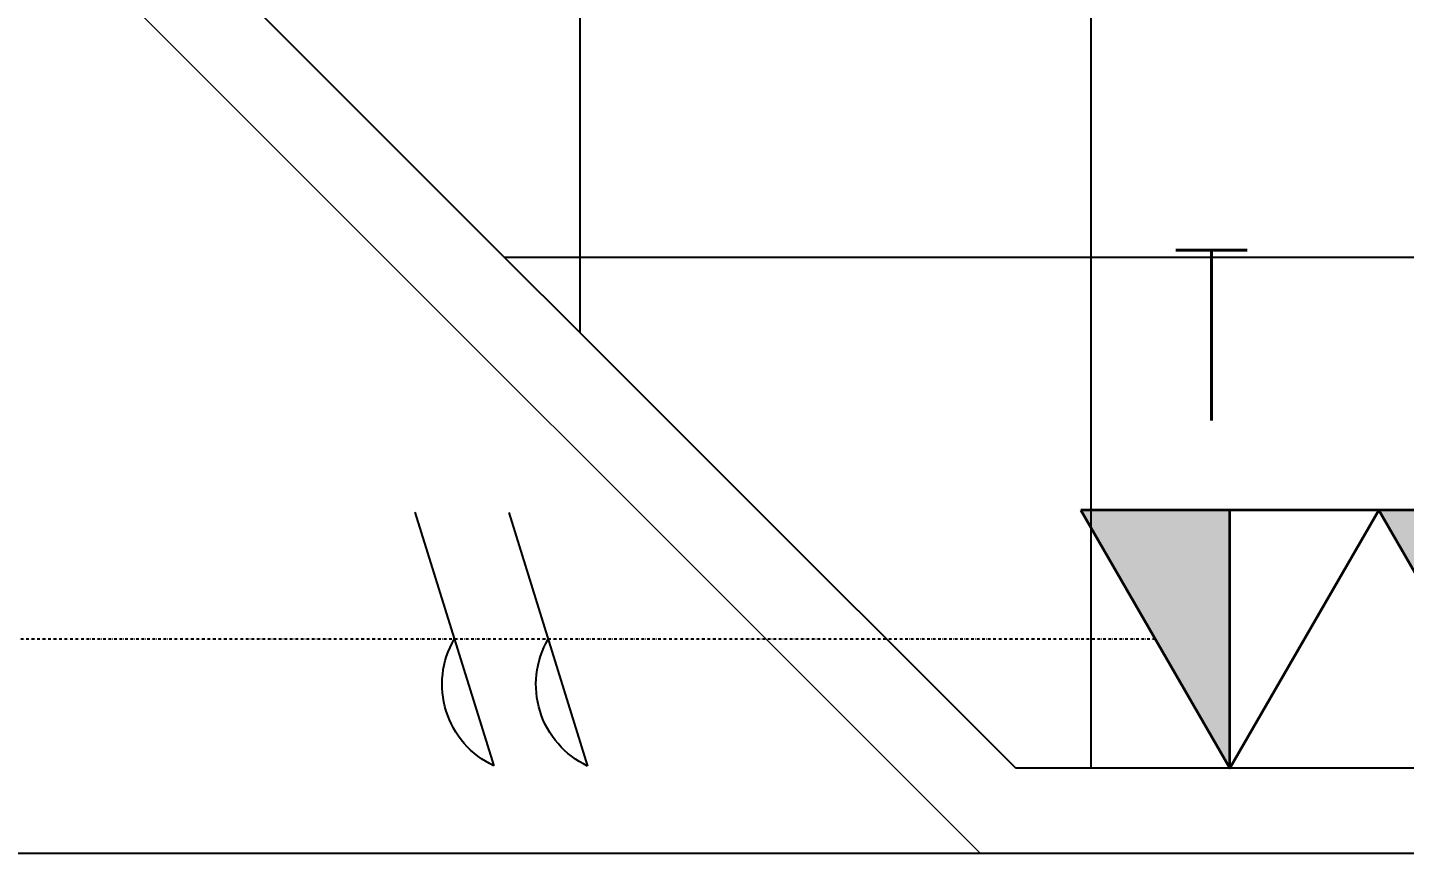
# Model space of a CAD drawing. Extents: x -560814 to 57327, y -29287 to 19916.
# Drawn here: x 15057 to 16674, y -910 to 60 of the extents above; entities that cross this region are included whole.
import ezdxf

# ---------------------------------------------------------------- set-up
doc = ezdxf.new("R2010")
doc.units = 0
doc.header["$LTSCALE"] = 0.25
doc.linetypes.add('DASHDOT', pattern=[25.4, 12.7, -6.35, 0, -6.35])
for name, color, linetype in [('0 @ 50', 7, 'Continuous'), ('01-First Floor$0$FALSE CEILING', 251, 'Continuous'), ('T-WIRE', 140, 'Continuous')]:
    doc.layers.add(name, color=color, linetype=linetype)
for name, color, linetype, lineweight in [('01-First Floor$0$Walls', 251, 'Continuous', 5), ('E-LITE-CLNG-CNDT', 6, 'DASHDOT', 35), ('T-DATA-CLNG-COND', 51, 'DASHDOT', 25), ('T-DATA-DEVC-TYPE', 2, 'Continuous', 25), ('T-DATA-WALL @ 100', 33, 'Continuous', 35)]:
    doc.layers.add(name, color=color, linetype=linetype, lineweight=lineweight)
doc.styles.add('DC_SIMPLEX', font='SIMPLEX.shx', dxfattribs={"width": 0.7})

# ---------------------------------------------------------------- blocks, each defined once
blk = doc.blocks.new('*U62')
blk.add_hatch(color=254).paths.add_polyline_path([(1.75, 3.031), (0, 3.031), (0, 0)])
blk.add_line((0, 0), (0, 3.031))
blk.add_lwpolyline([(1.75, 3.031), (0, 0), (-1.75, 3.031)], close=True)
at = {"layer": 'T-DATA-DEVC-TYPE', "style": 'DC_SIMPLEX', "width": 0.7, "flags": 8}
blk.add_attdef('DC_TYPE', (2.682, 5.634), '', height=2, rotation=360, dxfattribs=at)
blk = doc.blocks.new('*U61')
blk.add_hatch(color=254).paths.add_polyline_path([(1.75, 3.031), (0, 3.031), (0, 0)])
blk.add_line((0, 0), (0, 3.031))
blk.add_lwpolyline([(1.75, 3.031), (0, 0), (-1.75, 3.031)], close=True)
at = {"layer": 'T-DATA-DEVC-TYPE', "style": 'DC_SIMPLEX', "width": 0.7, "flags": 8}
blk.add_attdef('DC_TYPE', (2.682, 5.634), '', height=2, rotation=360, dxfattribs=at)
blk = doc.blocks.new('01-First Floor')
at = {"layer": '01-First Floor$0$FALSE CEILING', "linetype": 'Continuous'}
for p, q in [((15706, -298.6), (15706, 3190)), ((16306, -810), (16306, 3190)), ((15617.4, -210), (19115.6, -210))]:
    blk.add_line(p, q, dxfattribs=at)
at = {"layer": '01-First Floor$0$FALSE CEILING'}
for points in [[(16217.4, -810), (15106, 301.4), (15106, 3190), (19115.6, 3190), (19115.6, -810), (16217.4, -810)], [(48976, -910), (8296.4, -910), (8296.4, -2710), (48976, -2710), (48976, -910)]]:
    blk.add_lwpolyline(points, dxfattribs=at)
at = {"layer": '01-First Floor$0$Walls'}
for p, q in [((15106, 301.4), (16217.4, -810)), ((15006, 260), (16176, -910)), ((19115.6, -810), (16217.4, -810)), ((23315.6, -910), (16176, -910))]:
    blk.add_line(p, q, dxfattribs=at)
blk = doc.blocks.new('W-TEL')
blk.add_line((-66, -212.7), (66, 212.7))
blk.add_arc((130.7, 76), 151.2, 115.3301, 210.179)
blk = doc.blocks.new('*U107')
at = {"layer": 'T-WIRE', "xscale": -0.006999999999825377, "yscale": 0.006999999999970897, "zscale": 0.006999999999999999}
for p in [(0, 0), (1.102, -0.003)]:
    blk.add_blockref('W-TEL', p, dxfattribs=at)

msp = doc.modelspace()

# ---------------------------------------------------------------- linework, layer by layer
at = {"layer": 'T-DATA-CLNG-COND'}
msp.add_lwpolyline([(16381.2, -658.5), (14956, -658.5)], dxfattribs=at)

# ---------------------------------------------------------------- block references
at = {"layer": '0 @ 50', "xscale": 100, "yscale": 100, "zscale": 100, "rotation": 180}
msp.add_blockref('*U107', (15668.6, -658.5), dxfattribs=at)
at = {"layer": 'E-LITE-CLNG-CNDT'}
msp.add_blockref('01-First Floor', (0, 0), dxfattribs=at)
at = {"layer": 'T-DATA-WALL @ 100'}
ref = msp.add_blockref('*U61', (16468.7, -810), dxfattribs=dict(at, xscale=-100, yscale=100, zscale=100))
ref.add_attrib('DC_TYPE', 'T', (16399.2, -401.5), dxfattribs={"layer": 'T-DATA-DEVC-TYPE', "height": 200, "style": 'DC_SIMPLEX', "width": 0.7, "flags": 8})
ref = msp.add_blockref('*U62', (16818.7, -810), dxfattribs=dict(at, xscale=-100, yscale=100, zscale=100))
ref.add_attrib('DC_TYPE', 'D', (16919.9, -442.2, 0), dxfattribs={"layer": 'T-DATA-DEVC-TYPE', "height": 200, "style": 'DC_SIMPLEX', "width": 0.7, "flags": 8})

doc.saveas('drawing.dxf')
